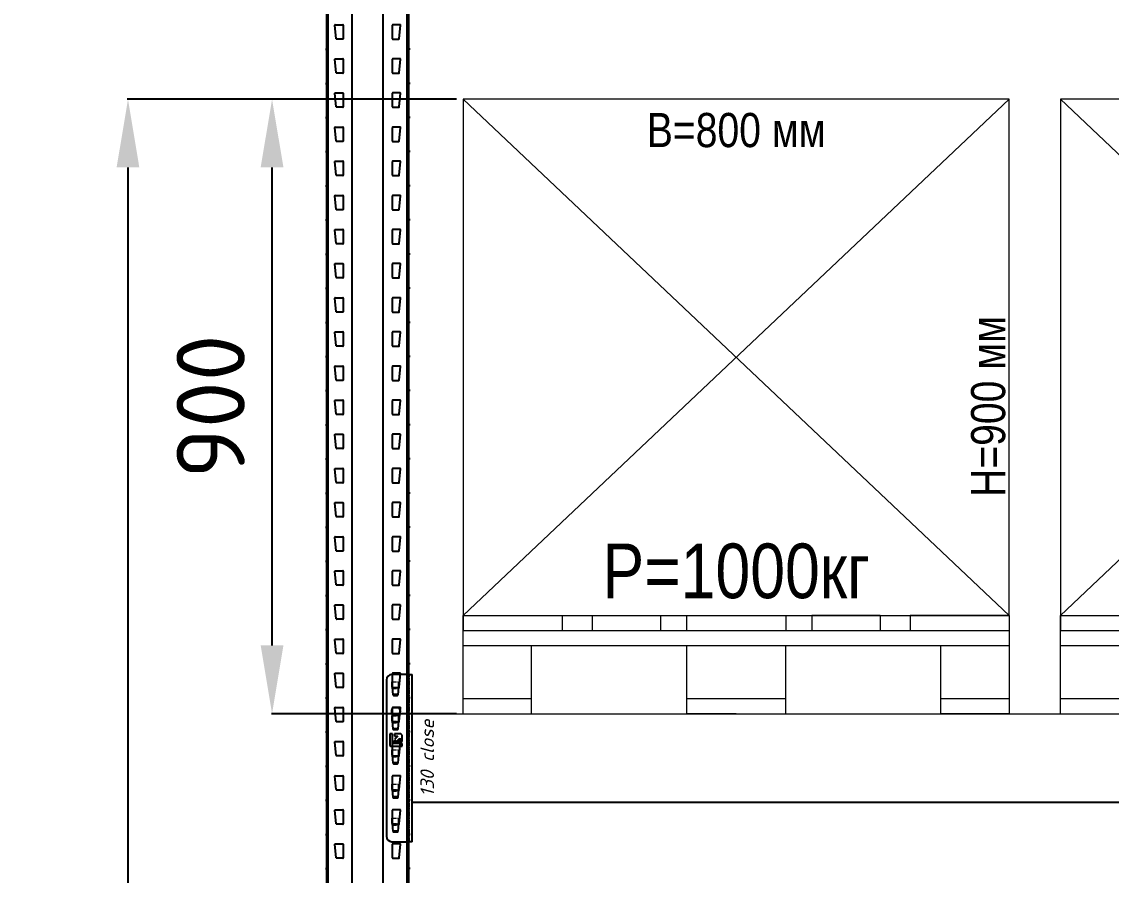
# Model space of a CAD drawing. Header units: millimetres. Extents: x 2140 to 223837, y 2113 to 170313.
# Drawn here: x 168937 to 170534, y 119485 to 120735 of the extents above; entities that cross this region are included whole.
import ezdxf

# ---------------------------------------------------------------- set-up
doc = ezdxf.new("R2010")
doc.units = ezdxf.units.MM
doc.linetypes.add('PHANTOM', pattern=[12.7, 6.35, -1.27, 1.27, -1.27, 1.27, -1.27])
doc.layers.add('0_ANNOT_Dimensions', color=7, linetype='Continuous')
doc.layers.add('2.Стойка', color=7, linetype='Continuous')
for name, color, linetype, lineweight in [('1.Балка', 5, 'Continuous', 0), ('20.Груз', 7, 'Continuous', 0), ('25.Размера', 7, 'Continuous', 0), ('37.Паллеты', 32, 'Continuous', 0), ('7.Поддон', 32, 'Continuous', 0)]:
    doc.layers.add(name, color=color, linetype=linetype, lineweight=lineweight)
doc.styles.add('Arial Narrow', font='ARIALN.TTF')
doc.styles.add('GOST', font='isocpeur.ttf')
doc.styles.get("Standard").update_dxf_attribs({"font": 'isocpeur.ttf'})
doc.styles.add('Курсив', font='isocpeui.ttf')
doc.dimstyles.new('100', dxfattribs={"dimtxt": 100, "dimasz": 100, "dimexe": 1, "dimexo": 10, "dimgap": 40, "dimtad": 1, "dimdec": 0, "dimzin": 0, "dimdsep": 46, "dimtxsty": 'Standard', "dimcen": 0.09, "dimadec": 0, "dimazin": 0, "dimtfac": 1, "dimtdec": 0, "dimtofl": 0, "dimtmove": 0, "dimatfit": 3, "dimfxl": 1, "dimtolj": 1, "dimtzin": 0, "dimarcsym": 0})
doc.dimstyles.new('80', dxfattribs={"dimtxt": 80, "dimasz": 80, "dimexe": 0.18, "dimexo": 0, "dimgap": 20, "dimtad": 1, "dimdec": 0, "dimzin": 0, "dimdsep": 46, "dimtxsty": 'Курсив', "dimcen": 0.09, "dimadec": 0, "dimazin": 0, "dimtfac": 1, "dimtdec": 0, "dimtofl": 0, "dimtmove": 0, "dimatfit": 3, "dimfxl": 0.18, "dimtolj": 1, "dimtzin": 0, "dimarcsym": 0})
doc.dimstyles.new('blok40', dxfattribs={"dimtxt": 40, "dimasz": 80, "dimexe": 0.18, "dimexo": 0, "dimgap": 5, "dimtad": 1, "dimtoh": 1, "dimdec": 0, "dimzin": 0, "dimdsep": 46, "dimtxsty": 'GOST', "dimblk": 'NONE', "dimcen": 0.09, "dimse1": 1, "dimse2": 1, "dimsd1": 1, "dimsd2": 1, "dimadec": 0, "dimazin": 0, "dimtfac": 1, "dimtdec": 0, "dimtofl": 0, "dimtmove": 0, "dimatfit": 2, "dimldrblk": 'NONE', "dimfxl": 0.18, "dimtolj": 1, "dimtzin": 0, "dimarcsym": 0})
doc.dimstyles.new('Рзм блок', dxfattribs={"dimtxt": 40, "dimasz": 80, "dimexe": 0.18, "dimexo": 0, "dimgap": 5, "dimtad": 1, "dimtoh": 1, "dimdec": 0, "dimzin": 0, "dimdsep": 46, "dimtxsty": 'Курсив', "dimblk": 'NONE', "dimcen": 0.09, "dimse1": 1, "dimse2": 1, "dimsd1": 1, "dimsd2": 1, "dimadec": 0, "dimazin": 0, "dimtfac": 1, "dimtdec": 0, "dimtofl": 0, "dimtmove": 0, "dimatfit": 2, "dimldrblk": 'NONE', "dimfxl": 0.18, "dimtolj": 1, "dimtzin": 0, "dimarcsym": 0})

# ---------------------------------------------------------------- blocks, each defined once
blk = doc.blocks.new('*U491')
at = {"layer": '2.Стойка', "color": 0, "linetype": 'ByBlock'}
for p, q in [((-120, 0), (-120, 12200)), ((-118, 0), (-118, 12200)), ((-82.7, 0), (-82.7, 12200)), ((-37.3, 0), (-37.3, 12200)), ((-2, 0), (-2, 12200)), ((0, 0), (0, 12200)), ((-106.1, 10980.5), (-108, 11000.5)), ((-107.5, 11001), (-96.5, 11001)), ((-96, 11000.5), (-96, 10980.5)), ((-24, 11000.5), (-24, 10980.5)), ((-12.5, 11001), (-23.5, 11001)), ((-13.9, 10980.5), (-12, 11000.5)), ((-120, 10970.5), (-118, 10970.5)), ((-96.5, 10980), (-105.6, 10980)), ((-23.5, 10980), (-14.4, 10980)), ((0, 10970.5), (-2, 10970.5)), ((-122, 10965), (-118, 10965)), ((-120, 10959.5), (-118, 10959.5)), ((2, 10965), (-2, 10965)), ((0, 10959.5), (-2, 10959.5)), ((-106.1, 10930.5), (-108, 10950.5)), ((-107.5, 10951), (-96.5, 10951)), ((-96, 10950.5), (-96, 10930.5)), ((-24, 10950.5), (-24, 10930.5)), ((-12.5, 10951), (-23.5, 10951)), ((-13.9, 10930.5), (-12, 10950.5)), ((-120, 10920.5), (-118, 10920.5)), ((-96.5, 10930), (-105.6, 10930)), ((-23.5, 10930), (-14.4, 10930)), ((0, 10920.5), (-2, 10920.5)), ((-122, 10915), (-118, 10915)), ((-120, 10909.5), (-118, 10909.5)), ((2, 10915), (-2, 10915)), ((0, 10909.5), (-2, 10909.5)), ((-106.1, 10880.5), (-108, 10900.5)), ((-107.5, 10901), (-96.5, 10901)), ((-96, 10900.5), (-96, 10880.5)), ((-24, 10900.5), (-24, 10880.5)), ((-12.5, 10901), (-23.5, 10901)), ((-13.9, 10880.5), (-12, 10900.5)), ((-96.5, 10880), (-105.6, 10880)), ((-23.5, 10880), (-14.4, 10880)), ((-122, 10865), (-118, 10865)), ((-120, 10870.5), (-118, 10870.5)), ((-120, 10859.5), (-118, 10859.5)), ((0, 10870.5), (-2, 10870.5)), ((2, 10865), (-2, 10865)), ((0, 10859.5), (-2, 10859.5)), ((-106.1, 10830.5), (-108, 10850.5)), ((-107.5, 10851), (-96.5, 10851)), ((-96, 10850.5), (-96, 10830.5)), ((-24, 10850.5), (-24, 10830.5)), ((-12.5, 10851), (-23.5, 10851)), ((-13.9, 10830.5), (-12, 10850.5)), ((-96.5, 10830), (-105.6, 10830)), ((-23.5, 10830), (-14.4, 10830)), ((-122, 10815), (-118, 10815)), ((-120, 10820.5), (-118, 10820.5)), ((-120, 10809.5), (-118, 10809.5)), ((0, 10820.5), (-2, 10820.5)), ((2, 10815), (-2, 10815)), ((0, 10809.5), (-2, 10809.5)), ((-106.1, 10780.5), (-108, 10800.5)), ((-107.5, 10801), (-96.5, 10801)), ((-96, 10800.5), (-96, 10780.5)), ((-24, 10800.5), (-24, 10780.5)), ((-12.5, 10801), (-23.5, 10801)), ((-13.9, 10780.5), (-12, 10800.5)), ((-96.5, 10780), (-105.6, 10780)), ((-23.5, 10780), (-14.4, 10780)), ((-122, 10765), (-118, 10765)), ((-120, 10770.5), (-118, 10770.5)), ((0, 10770.5), (-2, 10770.5)), ((2, 10765), (-2, 10765)), ((-120, 10759.5), (-118, 10759.5)), ((-106.1, 10730.5), (-108, 10750.5)), ((-107.5, 10751), (-96.5, 10751)), ((-96, 10750.5), (-96, 10730.5)), ((-24, 10750.5), (-24, 10730.5)), ((-12.5, 10751), (-23.5, 10751)), ((-13.9, 10730.5), (-12, 10750.5)), ((0, 10759.5), (-2, 10759.5)), ((-96.5, 10730), (-105.6, 10730)), ((-23.5, 10730), (-14.4, 10730)), ((-122, 10715), (-118, 10715)), ((-120, 10720.5), (-118, 10720.5)), ((0, 10720.5), (-2, 10720.5)), ((2, 10715), (-2, 10715)), ((-120, 10709.5), (-118, 10709.5)), ((-106.1, 10680.5), (-108, 10700.5)), ((-107.5, 10701), (-96.5, 10701)), ((-96, 10700.5), (-96, 10680.5)), ((-24, 10700.5), (-24, 10680.5)), ((-12.5, 10701), (-23.5, 10701)), ((-13.9, 10680.5), (-12, 10700.5)), ((0, 10709.5), (-2, 10709.5)), ((-122, 10665), (-118, 10665)), ((-120, 10670.5), (-118, 10670.5)), ((-96.5, 10680), (-105.6, 10680)), ((-23.5, 10680), (-14.4, 10680)), ((0, 10670.5), (-2, 10670.5)), ((2, 10665), (-2, 10665)), ((-120, 10659.5), (-118, 10659.5)), ((-106.1, 10630.5), (-108, 10650.5)), ((-107.5, 10651), (-96.5, 10651)), ((-96, 10650.5), (-96, 10630.5)), ((-24, 10650.5), (-24, 10630.5)), ((-12.5, 10651), (-23.5, 10651)), ((-13.9, 10630.5), (-12, 10650.5)), ((0, 10659.5), (-2, 10659.5)), ((-120, 10620.5), (-118, 10620.5)), ((-96.5, 10630), (-105.6, 10630)), ((-23.5, 10630), (-14.4, 10630)), ((0, 10620.5), (-2, 10620.5)), ((-122, 10615), (-118, 10615)), ((-120, 10609.5), (-118, 10609.5)), ((-107.5, 10601), (-96.5, 10601)), ((-12.5, 10601), (-23.5, 10601)), ((2, 10615), (-2, 10615)), ((0, 10609.5), (-2, 10609.5)), ((-106.1, 10580.5), (-108, 10600.5)), ((-96, 10600.5), (-96, 10580.5)), ((-24, 10600.5), (-24, 10580.5)), ((-13.9, 10580.5), (-12, 10600.5)), ((-120, 10570.5), (-118, 10570.5)), ((-96.5, 10580), (-105.6, 10580)), ((-23.5, 10580), (-14.4, 10580)), ((0, 10570.5), (-2, 10570.5)), ((-122, 10565), (-118, 10565)), ((-120, 10559.5), (-118, 10559.5)), ((2, 10565), (-2, 10565)), ((0, 10559.5), (-2, 10559.5)), ((-106.1, 10530.5), (-108, 10550.5)), ((-107.5, 10551), (-96.5, 10551)), ((-96, 10550.5), (-96, 10530.5)), ((-24, 10550.5), (-24, 10530.5)), ((-12.5, 10551), (-23.5, 10551)), ((-13.9, 10530.5), (-12, 10550.5)), ((-96.5, 10530), (-105.6, 10530)), ((-23.5, 10530), (-14.4, 10530)), ((-122, 10515), (-118, 10515)), ((-120, 10520.5), (-118, 10520.5)), ((-120, 10509.5), (-118, 10509.5)), ((0, 10520.5), (-2, 10520.5)), ((2, 10515), (-2, 10515)), ((0, 10509.5), (-2, 10509.5)), ((-106.1, 10480.5), (-108, 10500.5)), ((-107.5, 10501), (-96.5, 10501)), ((-96, 10500.5), (-96, 10480.5)), ((-24, 10500.5), (-24, 10480.5)), ((-12.5, 10501), (-23.5, 10501)), ((-13.9, 10480.5), (-12, 10500.5)), ((-96.5, 10480), (-105.6, 10480)), ((-23.5, 10480), (-14.4, 10480)), ((-122, 10465), (-118, 10465)), ((-120, 10470.5), (-118, 10470.5)), ((-120, 10459.5), (-118, 10459.5)), ((0, 10470.5), (-2, 10470.5)), ((2, 10465), (-2, 10465)), ((0, 10459.5), (-2, 10459.5)), ((-106.1, 10430.5), (-108, 10450.5)), ((-107.5, 10451), (-96.5, 10451)), ((-96, 10450.5), (-96, 10430.5)), ((-24, 10450.5), (-24, 10430.5)), ((-12.5, 10451), (-23.5, 10451)), ((-13.9, 10430.5), (-12, 10450.5)), ((-96.5, 10430), (-105.6, 10430)), ((-23.5, 10430), (-14.4, 10430)), ((-122, 10415), (-118, 10415)), ((-120, 10420.5), (-118, 10420.5)), ((-120, 10409.5), (-118, 10409.5)), ((0, 10420.5), (-2, 10420.5)), ((2, 10415), (-2, 10415)), ((0, 10409.5), (-2, 10409.5)), ((-106.1, 10380.5), (-108, 10400.5)), ((-107.5, 10401), (-96.5, 10401)), ((-96, 10400.5), (-96, 10380.5)), ((-24, 10400.5), (-24, 10380.5)), ((-12.5, 10401), (-23.5, 10401)), ((-13.9, 10380.5), (-12, 10400.5)), ((-96.5, 10380), (-105.6, 10380)), ((-23.5, 10380), (-14.4, 10380)), ((-122, 10365), (-118, 10365)), ((-120, 10370.5), (-118, 10370.5)), ((0, 10370.5), (-2, 10370.5)), ((2, 10365), (-2, 10365)), ((-120, 10359.5), (-118, 10359.5)), ((-106.1, 10330.5), (-108, 10350.5)), ((-107.5, 10351), (-96.5, 10351)), ((-96, 10350.5), (-96, 10330.5)), ((-24, 10350.5), (-24, 10330.5)), ((-12.5, 10351), (-23.5, 10351)), ((-13.9, 10330.5), (-12, 10350.5)), ((0, 10359.5), (-2, 10359.5)), ((-96.5, 10330), (-105.6, 10330)), ((-23.5, 10330), (-14.4, 10330)), ((-122, 10315), (-118, 10315)), ((-120, 10320.5), (-118, 10320.5)), ((0, 10320.5), (-2, 10320.5)), ((2, 10315), (-2, 10315)), ((-120, 10309.5), (-118, 10309.5)), ((-106.1, 10280.5), (-108, 10300.5)), ((-107.5, 10301), (-96.5, 10301)), ((-96, 10300.5), (-96, 10280.5)), ((-24, 10300.5), (-24, 10280.5)), ((-12.5, 10301), (-23.5, 10301)), ((-13.9, 10280.5), (-12, 10300.5)), ((0, 10309.5), (-2, 10309.5)), ((-120, 10270.5), (-118, 10270.5)), ((-96.5, 10280), (-105.6, 10280)), ((-23.5, 10280), (-14.4, 10280)), ((0, 10270.5), (-2, 10270.5)), ((-122, 10265), (-118, 10265)), ((-120, 10259.5), (-118, 10259.5)), ((-106.1, 10230.5), (-108, 10250.5)), ((-107.5, 10251), (-96.5, 10251)), ((-96, 10250.5), (-96, 10230.5)), ((-24, 10250.5), (-24, 10230.5)), ((-12.5, 10251), (-23.5, 10251)), ((-13.9, 10230.5), (-12, 10250.5)), ((2, 10265), (-2, 10265)), ((0, 10259.5), (-2, 10259.5)), ((-120, 10220.5), (-118, 10220.5)), ((-96.5, 10230), (-105.6, 10230)), ((-23.5, 10230), (-14.4, 10230)), ((0, 10220.5), (-2, 10220.5)), ((-122, 10215), (-118, 10215)), ((-120, 10209.5), (-118, 10209.5)), ((2, 10215), (-2, 10215)), ((0, 10209.5), (-2, 10209.5)), ((-106.1, 10180.5), (-108, 10200.5)), ((-107.5, 10201), (-96.5, 10201)), ((-96, 10200.5), (-96, 10180.5)), ((-24, 10200.5), (-24, 10180.5)), ((-12.5, 10201), (-23.5, 10201)), ((-13.9, 10180.5), (-12, 10200.5)), ((-120, 10170.5), (-118, 10170.5)), ((-96.5, 10180), (-105.6, 10180)), ((-23.5, 10180), (-14.4, 10180)), ((0, 10170.5), (-2, 10170.5)), ((-122, 10165), (-118, 10165)), ((-120, 10159.5), (-118, 10159.5)), ((2, 10165), (-2, 10165)), ((0, 10159.5), (-2, 10159.5)), ((-106.1, 10130.5), (-108, 10150.5)), ((-107.5, 10151), (-96.5, 10151)), ((-96, 10150.5), (-96, 10130.5)), ((-24, 10150.5), (-24, 10130.5)), ((-12.5, 10151), (-23.5, 10151)), ((-13.9, 10130.5), (-12, 10150.5)), ((-96.5, 10130), (-105.6, 10130)), ((-23.5, 10130), (-14.4, 10130)), ((-122, 10115), (-118, 10115)), ((-120, 10120.5), (-118, 10120.5)), ((-120, 10109.5), (-118, 10109.5)), ((0, 10120.5), (-2, 10120.5)), ((2, 10115), (-2, 10115)), ((0, 10109.5), (-2, 10109.5)), ((-106.1, 10080.5), (-108, 10100.5)), ((-107.5, 10101), (-96.5, 10101)), ((-96, 10100.5), (-96, 10080.5)), ((-24, 10100.5), (-24, 10080.5)), ((-12.5, 10101), (-23.5, 10101)), ((-13.9, 10080.5), (-12, 10100.5)), ((-96.5, 10080), (-105.6, 10080)), ((-23.5, 10080), (-14.4, 10080)), ((-122, 10065), (-118, 10065)), ((-120, 10070.5), (-118, 10070.5)), ((-120, 10059.5), (-118, 10059.5)), ((0, 10070.5), (-2, 10070.5)), ((2, 10065), (-2, 10065)), ((0, 10059.5), (-2, 10059.5)), ((-106.1, 10030.5), (-108, 10050.5)), ((-107.5, 10051), (-96.5, 10051)), ((-96, 10050.5), (-96, 10030.5)), ((-24, 10050.5), (-24, 10030.5)), ((-12.5, 10051), (-23.5, 10051)), ((-13.9, 10030.5), (-12, 10050.5)), ((-96.5, 10030), (-105.6, 10030)), ((-23.5, 10030), (-14.4, 10030)), ((-122, 10015), (-118, 10015)), ((-120, 10020.5), (-118, 10020.5)), ((0, 10020.5), (-2, 10020.5)), ((2, 10015), (-2, 10015)), ((-120, 10009.5), (-118, 10009.5)), ((-106.1, 9980.5), (-108, 10000.5)), ((-107.5, 10001), (-96.5, 10001)), ((-96, 10000.5), (-96, 9980.5)), ((-24, 10000.5), (-24, 9980.5)), ((-12.5, 10001), (-23.5, 10001)), ((-13.9, 9980.5), (-12, 10000.5)), ((0, 10009.5), (-2, 10009.5)), ((-96.5, 9980), (-105.6, 9980)), ((-23.5, 9980), (-14.4, 9980)), ((-122, 9965), (-118, 9965)), ((-120, 9970.5), (-118, 9970.5)), ((0, 9970.5), (-2, 9970.5)), ((2, 9965), (-2, 9965)), ((-120, 9959.5), (-118, 9959.5)), ((-106.1, 9930.5), (-108, 9950.5)), ((-107.5, 9951), (-96.5, 9951)), ((-96, 9950.5), (-96, 9930.5)), ((-24, 9950.5), (-24, 9930.5)), ((-12.5, 9951), (-23.5, 9951)), ((-13.9, 9930.5), (-12, 9950.5)), ((0, 9959.5), (-2, 9959.5)), ((-122, 9915), (-118, 9915)), ((-120, 9920.5), (-118, 9920.5)), ((-96.5, 9930), (-105.6, 9930)), ((-23.5, 9930), (-14.4, 9930)), ((0, 9920.5), (-2, 9920.5)), ((2, 9915), (-2, 9915)), ((-120, 9909.5), (-118, 9909.5)), ((-106.1, 9880.5), (-108, 9900.5)), ((-107.5, 9901), (-96.5, 9901)), ((-96, 9900.5), (-96, 9880.5)), ((-24, 9900.5), (-24, 9880.5)), ((-12.5, 9901), (-23.5, 9901)), ((-13.9, 9880.5), (-12, 9900.5)), ((0, 9909.5), (-2, 9909.5)), ((-120, 9870.5), (-118, 9870.5)), ((-96.5, 9880), (-105.6, 9880)), ((-23.5, 9880), (-14.4, 9880)), ((0, 9870.5), (-2, 9870.5)), ((-122, 9865), (-118, 9865)), ((-120, 9859.5), (-118, 9859.5)), ((-106.1, 9830.5), (-108, 9850.5)), ((-107.5, 9851), (-96.5, 9851)), ((-96, 9850.5), (-96, 9830.5)), ((-24, 9850.5), (-24, 9830.5)), ((-12.5, 9851), (-23.5, 9851)), ((-13.9, 9830.5), (-12, 9850.5)), ((2, 9865), (-2, 9865)), ((0, 9859.5), (-2, 9859.5)), ((-120, 9820.5), (-118, 9820.5)), ((-96.5, 9830), (-105.6, 9830)), ((-23.5, 9830), (-14.4, 9830)), ((0, 9820.5), (-2, 9820.5)), ((-122, 9815), (-118, 9815)), ((-120, 9809.5), (-118, 9809.5)), ((2, 9815), (-2, 9815)), ((0, 9809.5), (-2, 9809.5)), ((-106.1, 9780.5), (-108, 9800.5)), ((-107.5, 9801), (-96.5, 9801)), ((-96, 9800.5), (-96, 9780.5)), ((-24, 9800.5), (-24, 9780.5)), ((-12.5, 9801), (-23.5, 9801)), ((-13.9, 9780.5), (-12, 9800.5)), ((-120, 9770.5), (-118, 9770.5)), ((-96.5, 9780), (-105.6, 9780)), ((-23.5, 9780), (-14.4, 9780)), ((0, 9770.5), (-2, 9770.5)), ((-122, 9765), (-118, 9765)), ((-120, 9759.5), (-118, 9759.5)), ((2, 9765), (-2, 9765)), ((0, 9759.5), (-2, 9759.5))]:
    blk.add_line(p, q, dxfattribs=at)
for centre, start, end in [((-107.5, 11000.5), 90, 185.4403), ((-96.5, 11000.5), 0, 90), ((-23.5, 11000.5), 90, 180), ((-12.5, 11000.5), 354.5597, 90), ((-105.6, 10980.5), 185.4403, 270), ((-96.5, 10980.5), 270, 0), ((-23.5, 10980.5), 180, 270), ((-14.4, 10980.5), 270, 354.5597), ((-107.5, 10950.5), 90, 185.4403), ((-96.5, 10950.5), 0, 90), ((-23.5, 10950.5), 90, 180), ((-12.5, 10950.5), 354.5597, 90), ((-105.6, 10930.5), 185.4403, 270), ((-96.5, 10930.5), 270, 0), ((-23.5, 10930.5), 180, 270), ((-14.4, 10930.5), 270, 354.5597), ((-107.5, 10900.5), 90, 185.4403), ((-96.5, 10900.5), 0, 90), ((-23.5, 10900.5), 90, 180), ((-12.5, 10900.5), 354.5597, 90), ((-105.6, 10880.5), 185.4403, 270), ((-96.5, 10880.5), 270, 0), ((-23.5, 10880.5), 180, 270), ((-14.4, 10880.5), 270, 354.5597), ((-107.5, 10850.5), 90, 185.4403), ((-96.5, 10850.5), 0, 90), ((-23.5, 10850.5), 90, 180), ((-12.5, 10850.5), 354.5597, 90), ((-105.6, 10830.5), 185.4403, 270), ((-96.5, 10830.5), 270, 0), ((-23.5, 10830.5), 180, 270), ((-14.4, 10830.5), 270, 354.5597), ((-107.5, 10800.5), 90, 185.4403), ((-96.5, 10800.5), 0, 90), ((-23.5, 10800.5), 90, 180), ((-12.5, 10800.5), 354.5597, 90), ((-105.6, 10780.5), 185.4403, 270), ((-96.5, 10780.5), 270, 0), ((-23.5, 10780.5), 180, 270), ((-14.4, 10780.5), 270, 354.5597), ((-107.5, 10750.5), 90, 185.4403), ((-96.5, 10750.5), 0, 90), ((-23.5, 10750.5), 90, 180), ((-12.5, 10750.5), 354.5597, 90), ((-105.6, 10730.5), 185.4403, 270), ((-96.5, 10730.5), 270, 0), ((-23.5, 10730.5), 180, 270), ((-14.4, 10730.5), 270, 354.5597), ((-107.5, 10700.5), 90, 185.4403), ((-96.5, 10700.5), 0, 90), ((-23.5, 10700.5), 90, 180), ((-12.5, 10700.5), 354.5597, 90), ((-105.6, 10680.5), 185.4403, 270), ((-96.5, 10680.5), 270, 0), ((-23.5, 10680.5), 180, 270), ((-14.4, 10680.5), 270, 354.5597), ((-107.5, 10650.5), 90, 185.4403), ((-96.5, 10650.5), 0, 90), ((-23.5, 10650.5), 90, 180), ((-12.5, 10650.5), 354.5597, 90), ((-105.6, 10630.5), 185.4403, 270), ((-96.5, 10630.5), 270, 0), ((-23.5, 10630.5), 180, 270), ((-14.4, 10630.5), 270, 354.5597), ((-107.5, 10600.5), 90, 185.4403), ((-96.5, 10600.5), 0, 90), ((-23.5, 10600.5), 90, 180), ((-12.5, 10600.5), 354.5597, 90), ((-105.6, 10580.5), 185.4403, 270), ((-96.5, 10580.5), 270, 0), ((-23.5, 10580.5), 180, 270), ((-14.4, 10580.5), 270, 354.5597), ((-107.5, 10550.5), 90, 185.4403), ((-96.5, 10550.5), 0, 90), ((-23.5, 10550.5), 90, 180), ((-12.5, 10550.5), 354.5597, 90), ((-105.6, 10530.5), 185.4403, 270), ((-96.5, 10530.5), 270, 0), ((-23.5, 10530.5), 180, 270), ((-14.4, 10530.5), 270, 354.5597), ((-107.5, 10500.5), 90, 185.4403), ((-96.5, 10500.5), 0, 90), ((-23.5, 10500.5), 90, 180), ((-12.5, 10500.5), 354.5597, 90), ((-105.6, 10480.5), 185.4403, 270), ((-96.5, 10480.5), 270, 0), ((-23.5, 10480.5), 180, 270), ((-14.4, 10480.5), 270, 354.5597), ((-107.5, 10450.5), 90, 185.4403), ((-96.5, 10450.5), 0, 90), ((-23.5, 10450.5), 90, 180), ((-12.5, 10450.5), 354.5597, 90), ((-105.6, 10430.5), 185.4403, 270), ((-96.5, 10430.5), 270, 0), ((-23.5, 10430.5), 180, 270), ((-14.4, 10430.5), 270, 354.5597), ((-107.5, 10400.5), 90, 185.4403), ((-96.5, 10400.5), 0, 90), ((-23.5, 10400.5), 90, 180), ((-12.5, 10400.5), 354.5597, 90), ((-105.6, 10380.5), 185.4403, 270), ((-96.5, 10380.5), 270, 0), ((-23.5, 10380.5), 180, 270), ((-14.4, 10380.5), 270, 354.5597), ((-107.5, 10350.5), 90, 185.4403), ((-96.5, 10350.5), 0, 90), ((-23.5, 10350.5), 90, 180), ((-12.5, 10350.5), 354.5597, 90), ((-105.6, 10330.5), 185.4403, 270), ((-96.5, 10330.5), 270, 0), ((-23.5, 10330.5), 180, 270), ((-14.4, 10330.5), 270, 354.5597), ((-107.5, 10300.5), 90, 185.4403), ((-96.5, 10300.5), 0, 90), ((-23.5, 10300.5), 90, 180), ((-12.5, 10300.5), 354.5597, 90), ((-105.6, 10280.5), 185.4403, 270), ((-96.5, 10280.5), 270, 0), ((-23.5, 10280.5), 180, 270), ((-14.4, 10280.5), 270, 354.5597), ((-107.5, 10250.5), 90, 185.4403), ((-96.5, 10250.5), 0, 90), ((-23.5, 10250.5), 90, 180), ((-12.5, 10250.5), 354.5597, 90), ((-105.6, 10230.5), 185.4403, 270), ((-96.5, 10230.5), 270, 0), ((-23.5, 10230.5), 180, 270), ((-14.4, 10230.5), 270, 354.5597), ((-107.5, 10200.5), 90, 185.4403), ((-96.5, 10200.5), 0, 90), ((-23.5, 10200.5), 90, 180), ((-12.5, 10200.5), 354.5597, 90), ((-105.6, 10180.5), 185.4403, 270), ((-96.5, 10180.5), 270, 0), ((-23.5, 10180.5), 180, 270), ((-14.4, 10180.5), 270, 354.5597), ((-107.5, 10150.5), 90, 185.4403), ((-96.5, 10150.5), 0, 90), ((-23.5, 10150.5), 90, 180), ((-12.5, 10150.5), 354.5597, 90), ((-105.6, 10130.5), 185.4403, 270), ((-96.5, 10130.5), 270, 0), ((-23.5, 10130.5), 180, 270), ((-14.4, 10130.5), 270, 354.5597), ((-107.5, 10100.5), 90, 185.4403), ((-96.5, 10100.5), 0, 90), ((-23.5, 10100.5), 90, 180), ((-12.5, 10100.5), 354.5597, 90), ((-105.6, 10080.5), 185.4403, 270), ((-96.5, 10080.5), 270, 0), ((-23.5, 10080.5), 180, 270), ((-14.4, 10080.5), 270, 354.5597), ((-107.5, 10050.5), 90, 185.4403), ((-96.5, 10050.5), 0, 90), ((-23.5, 10050.5), 90, 180), ((-12.5, 10050.5), 354.5597, 90), ((-105.6, 10030.5), 185.4403, 270), ((-96.5, 10030.5), 270, 0), ((-23.5, 10030.5), 180, 270), ((-14.4, 10030.5), 270, 354.5597), ((-107.5, 10000.5), 90, 185.4403), ((-96.5, 10000.5), 0, 90), ((-23.5, 10000.5), 90, 180), ((-12.5, 10000.5), 354.5597, 90), ((-105.6, 9980.5), 185.4403, 270), ((-96.5, 9980.5), 270, 0), ((-23.5, 9980.5), 180, 270), ((-14.4, 9980.5), 270, 354.5597), ((-107.5, 9950.5), 90, 185.4403), ((-96.5, 9950.5), 0, 90), ((-23.5, 9950.5), 90, 180), ((-12.5, 9950.5), 354.5597, 90), ((-105.6, 9930.5), 185.4403, 270), ((-96.5, 9930.5), 270, 0), ((-23.5, 9930.5), 180, 270), ((-14.4, 9930.5), 270, 354.5597), ((-107.5, 9900.5), 90, 185.4403), ((-96.5, 9900.5), 0, 90), ((-23.5, 9900.5), 90, 180), ((-12.5, 9900.5), 354.5597, 90), ((-105.6, 9880.5), 185.4403, 270), ((-96.5, 9880.5), 270, 0), ((-23.5, 9880.5), 180, 270), ((-14.4, 9880.5), 270, 354.5597), ((-107.5, 9850.5), 90, 185.4403), ((-96.5, 9850.5), 0, 90), ((-23.5, 9850.5), 90, 180), ((-12.5, 9850.5), 354.5597, 90), ((-105.6, 9830.5), 185.4403, 270), ((-96.5, 9830.5), 270, 0), ((-23.5, 9830.5), 180, 270), ((-14.4, 9830.5), 270, 354.5597), ((-107.5, 9800.5), 90, 185.4403), ((-96.5, 9800.5), 0, 90), ((-23.5, 9800.5), 90, 180), ((-12.5, 9800.5), 354.5597, 90), ((-105.6, 9780.5), 185.4403, 270), ((-96.5, 9780.5), 270, 0), ((-23.5, 9780.5), 180, 270), ((-14.4, 9780.5), 270, 354.5597)]:
    blk.add_arc(centre, 0.5, start, end, dxfattribs=at)
blk = doc.blocks.new('*D436')
at = {"layer": 'Defpoints', "color": 0, "transparency": 16777216}
for p in [(5, -23.2), (42.2, -23.2), (5, -153.2)]:
    blk.add_point(p, dxfattribs=at)
at = {"layer": '0_ANNOT_Dimensions', "color": 0, "transparency": 16777216, "insert": (27.2, -88.2), "char_height": 20, "attachment_point": 5, "rotation": 90, "style": 'Курсив'}
blk.add_mtext('\\A1;130 close', dxfattribs=at)
blk = doc.blocks.new('_None')
blk = doc.blocks.new('поддон')
at = {"layer": '7.Поддон', "color": 0, "linetype": 'ByBlock'}
for p, q in [((0, 0), (0, 144)), ((0, 144), (0, 122)), ((0, 144), (145, 144)), ((145, 144), (145, 122)), ((189, 144), (289, 144)), ((189, 144), (189, 122)), ((289, 144), (289, 122)), ((327.5, 122), (327.5, 144)), ((327.5, 144), (472.5, 144)), ((472.5, 144), (472.5, 122)), ((611, 144), (511, 144)), ((511, 144), (511, 122)), ((611, 144), (611, 122)), ((800, 144), (655, 144)), ((655, 144), (655, 122)), ((800, 144), (800, 0)), ((0, 122), (800, 122)), ((0, 100), (800, 100)), ((100, 0), (100, 100)), ((327.5, 0), (327.5, 100)), ((472.5, 0), (472.5, 100)), ((700, 0), (700, 100)), ((0, 22), (100, 22)), ((327.5, 22), (472.5, 22)), ((700, 22), (800, 22)), ((0, 0), (100, 0)), ((400, 0), (327.5, 0)), ((400, 0), (472.5, 0)), ((800, 0), (700, 0))]:
    blk.add_line(p, q, dxfattribs=at)
blk = doc.blocks.new('*D1252')
at = {"layer": 'Defpoints', "color": 0, "linetype": 'ByBlock', "transparency": 16777216}
for p in [(475, 1000, 0), (475, 0, 0), (475, 0)]:
    blk.add_point(p, dxfattribs=at)
at = {"layer": '25.Размера', "color": 0, "linetype": 'ByBlock', "transparency": 16777216, "insert": (475, 208.6), "char_height": 80, "attachment_point": 5, "style": 'Arial Narrow'}
blk.add_mtext('\\A1;Р=1000кг', dxfattribs=at)
blk = doc.blocks.new('*D1253')
at = {"layer": 'Defpoints', "color": 0, "linetype": 'ByBlock', "transparency": 16777216}
for p in [(75, 900), (875, 900), (875, 900)]:
    blk.add_point(p, dxfattribs=at)
at = {"layer": '25.Размера', "color": 0, "linetype": 'ByBlock', "transparency": 16777216, "insert": (475, 854.5), "char_height": 50, "attachment_point": 5, "style": 'Arial Narrow'}
blk.add_mtext('\\A1;В=800 мм', dxfattribs=at)
blk = doc.blocks.new('*D1243')
at = {"layer": 'Defpoints', "color": 0, "linetype": 'ByBlock', "transparency": 16777216}
for p in [(875, 900), (875, 900), (875, 0)]:
    blk.add_point(p, dxfattribs=at)
at = {"layer": '25.Размера', "color": 0, "linetype": 'ByBlock', "transparency": 16777216, "insert": (844.5, 450), "char_height": 50, "attachment_point": 5, "rotation": 90, "style": 'Arial Narrow'}
blk.add_mtext('\\A1;Н=900 мм', dxfattribs=at)
blk = doc.blocks.new('*D1247')
at = {"layer": 'Defpoints', "color": 0, "linetype": 'ByBlock', "transparency": 16777216}
for p in [(950, 900), (1750, 900), (1750, 900)]:
    blk.add_point(p, dxfattribs=at)
at = {"layer": '25.Размера', "color": 0, "linetype": 'ByBlock', "transparency": 16777216, "insert": (1350, 854.5), "char_height": 50, "attachment_point": 5, "style": 'Arial Narrow'}
blk.add_mtext('\\A1;В=800 мм', dxfattribs=at)
blk = doc.blocks.new('*D1112')
at = {"layer": '0_ANNOT_Dimensions', "color": 0, "lineweight": -2, "transparency": 16777216}
for p, q in [((169574.1, 120621.3), (169302.9, 120621.3)), ((169303.9, 119821.3), (169303.9, 120521.3)), ((169574.1, 119721.3), (169302.9, 119721.3))]:
    blk.add_line(p, q, dxfattribs=at)
at = {"layer": '0_ANNOT_Dimensions', "color": 0, "transparency": 16777216}
for points in [[(169287.2, 120521.3), (169320.6, 120521.3), (169303.9, 120621.3)], [(169287.2, 119821.3), (169320.6, 119821.3), (169303.9, 119721.3)]]:
    blk.add_solid(points, dxfattribs=at)
at = {"layer": 'Defpoints', "color": 0, "transparency": 16777216}
for p in [(169303.9, 120621.3), (169584.1, 120621.3), (169584.1, 119721.3)]:
    blk.add_point(p, dxfattribs=at)
at = {"layer": '0_ANNOT_Dimensions', "color": 0, "transparency": 16777216, "insert": (169213.9, 120171.3), "char_height": 100, "attachment_point": 5, "rotation": 90}
blk.add_mtext('\\A1;900', dxfattribs=at)
blk = doc.blocks.new('*D1566')
at = {"layer": '0_ANNOT_Dimensions', "color": 0, "lineweight": -2, "transparency": 16777216}
for p, q in [((169574.2, 120621.3), (169091.8, 120621.3)), ((169092.8, 117821.3), (169092.8, 120521.3)), ((169574.2, 117721.3), (169091.8, 117721.3))]:
    blk.add_line(p, q, dxfattribs=at)
at = {"layer": '0_ANNOT_Dimensions', "color": 0, "transparency": 16777216}
for points in [[(169076.1, 120521.3), (169109.4, 120521.3), (169092.8, 120621.3)], [(169076.1, 117821.3), (169109.4, 117821.3), (169092.8, 117721.3)]]:
    blk.add_solid(points, dxfattribs=at)
at = {"layer": 'Defpoints', "color": 0, "transparency": 16777216}
for p in [(169092.8, 120621.3), (169584.2, 120621.3), (169584.2, 117721.3)]:
    blk.add_point(p, dxfattribs=at)
at = {"layer": '0_ANNOT_Dimensions', "color": 0, "transparency": 16777216, "insert": (169002.8, 119171.3), "char_height": 100, "attachment_point": 5, "rotation": 90}
blk.add_mtext('\\A1;2900', dxfattribs=at)
blk = doc.blocks.new('*U432')
at = {"layer": '1.Балка', "color": 0, "linetype": 'Continuous', "lineweight": 25}
for p, q in [((-2.5, 34.3), (-24.5, 34.3)), ((-2.5, 34.3), (5, 34.3)), ((5, -210.7), (5, 34.3)), ((-32.5, 26.3), (-32.5, -202.7)), ((-24.2, 15.8), (-24.2, 23.6)), ((-14.6, 15.8), (-14.6, 23.6)), ((-24.2, 15.8), (-23.2, 4.4)), ((-22.4, 5.3), (-16.4, 5.3)), ((-22.2, 3.5), (-16.6, 3.5)), ((-15.6, 4.4), (-14.6, 15.8)), ((-14.9, -14.7), (-22.5, -14.7)), ((-24.2, -34.2), (-24.2, -26.4)), ((-22.5, -24.7), (-14.9, -24.7)), ((-14.6, -34.2), (-14.6, -26.4)), ((-24.2, -34.2), (-23.2, -45.6)), ((-22.4, -44.7), (-16.4, -44.7)), ((-22.2, -46.5), (-16.6, -46.5)), ((-15.6, -45.6), (-14.6, -34.2)), ((-27.5, -52.7), (-27.5, -69.2)), ((-23.7, -52.7), (-27.5, -52.7)), ((-23.7, -66.9), (-23.7, -52.7)), ((-15.8, -56.2), (-20.9, -61.2)), ((-20.9, -61.2), (-18, -64)), ((-11.7, -52.7), (-20.7, -52.7)), ((-20.7, -52.7), (-20.7, -56.2)), ((-20.7, -56.2), (-15.8, -56.2)), ((-18, -64), (-13, -59)), ((-13, -59), (-13, -63.9)), ((-9.5, -54.9), (-11.7, -52.7)), ((-9.5, -63.9), (-9.5, -54.9)), ((-26, -70.7), (-9.5, -70.7)), ((-24.2, -84.2), (-24.2, -76.4)), ((-9.5, -66.9), (-23.7, -66.9)), ((-14.6, -84.2), (-14.6, -76.4)), ((-13, -63.9), (-9.5, -63.9)), ((-9.5, -70.7), (-9.5, -66.9)), ((-24.2, -84.2), (-23.2, -95.6)), ((-22.4, -94.7), (-16.4, -94.7)), ((-15.6, -95.6), (-14.6, -84.2)), ((-22.2, -96.5), (-16.6, -96.5)), ((-24.2, -134.2), (-24.2, -126.4)), ((-14.6, -134.2), (-14.6, -126.4)), ((-24.2, -134.2), (-23.2, -145.6)), ((-15.6, -145.6), (-14.6, -134.2)), ((-22.4, -144.7), (-16.4, -144.7)), ((-22.2, -146.5), (-16.6, -146.5)), ((2705, -153.2), (5, -153.2)), ((-24.2, -184.2), (-24.2, -176.4)), ((-24.2, -184.2), (-23.2, -195.6)), ((-15.6, -195.6), (-14.6, -184.2)), ((-14.6, -184.2), (-14.6, -176.4)), ((-22.4, -194.7), (-16.4, -194.7)), ((-22.2, -196.5), (-16.6, -196.5)), ((-24.5, -210.7), (-2.5, -210.7)), ((5, -210.7), (-2.5, -210.7))]:
    blk.add_line(p, q, dxfattribs=at)
at = {"layer": '1.Балка', "color": 0, "linetype": 'PHANTOM', "lineweight": 18}
for p, q in [((1, -210.7), (1, 34.3)), ((-24.2, 23.6), (-14.6, 23.6)), ((-24.2, 15.7), (-14.6, 15.7)), ((-24.1, 14.7), (-14.7, 14.7)), ((-24, 13.5), (-14.8, 13.5)), ((-24.2, -26.4), (-14.6, -26.4)), ((-24.2, -34.3), (-14.6, -34.3)), ((-24.1, -35.3), (-14.7, -35.3)), ((-24, -36.5), (-14.8, -36.5)), ((-24.2, -76.4), (-14.6, -76.4)), ((-24.2, -84.3), (-14.6, -84.3)), ((-24.1, -85.3), (-14.7, -85.3)), ((-24, -86.5), (-14.8, -86.5)), ((-24.2, -126.4), (-14.6, -126.4)), ((-24.2, -134.3), (-14.6, -134.3)), ((-24.1, -135.3), (-14.7, -135.3)), ((-24, -136.5), (-14.8, -136.5)), ((-24.2, -176.4), (-14.6, -176.4)), ((-24.2, -184.3), (-14.6, -184.3)), ((-24.1, -185.3), (-14.7, -185.3)), ((-24, -186.5), (-14.8, -186.5))]:
    blk.add_line(p, q, dxfattribs=at)
at = {"layer": '1.Балка', "color": 0}
blk.add_line((5, -23.2), (2705, -23.2), dxfattribs=at)
at = {"layer": '1.Балка', "color": 0, "linetype": 'Continuous', "lineweight": 25}
for centre, radius, start, end in [((-24.5, 26.3), 8, 90.0003, 179.9996), ((-22.4, 6.3), 0.99, 185.9117, 270.8038), ((-22.2, 4.5), 1.03, 183.6643, 268.5085), ((-22.2, 4.5), 1, 184.9955, 270.0045), ((-16.6, 4.5), 1.03, 271.4915, 356.3357), ((-16.6, 4.5), 1, 270.0014, 354.9985), ((-16.4, 6.3), 0.99, 269.1962, 354.0883), ((-19.2, -19.7), 6, 123.5568, 236.4432), ((-18.2, -19.7), 6, 303.5568, 56.4432), ((-22.4, -43.7), 0.99, 185.9116, 270.8034), ((-22.2, -45.5), 1.03, 183.6646, 268.5085), ((-22.2, -45.5), 1, 184.9955, 270.0045), ((-16.6, -45.5), 1.03, 271.4915, 356.3354), ((-16.6, -45.5), 1, 270.0014, 354.9985), ((-16.4, -43.7), 0.99, 269.1966, 354.0884), ((-26, -69.2), 1.5, 180.0004, 270), ((-22.4, -93.7), 0.99, 185.9118, 270.8034), ((-22.2, -95.5), 1.03, 183.6645, 268.5084), ((-22.2, -95.5), 1, 184.9956, 270.0045), ((-16.6, -95.5), 1.03, 271.4916, 356.3355), ((-16.6, -95.5), 1, 270.0014, 354.9985), ((-16.4, -93.7), 0.99, 269.1966, 354.0882), ((-22.4, -143.7), 0.99, 185.9119, 270.8034), ((-22.2, -145.5), 1.03, 183.6645, 268.5083), ((-22.2, -145.5), 1, 184.9955, 270.0045), ((-16.6, -145.5), 1.03, 271.4917, 356.3355), ((-16.6, -145.5), 1, 270.0014, 354.9985), ((-16.4, -143.7), 0.99, 269.1966, 354.0881), ((-24.5, -202.7), 8, 180.0004, 269.9997), ((-22.4, -193.7), 0.99, 185.9116, 270.8034), ((-22.2, -195.5), 1.03, 183.6643, 268.5085), ((-22.2, -195.5), 1, 184.9955, 270.0045), ((-16.6, -195.5), 1.03, 271.4915, 356.3357), ((-16.6, -195.5), 1, 270.0014, 354.9985), ((-16.4, -193.7), 0.99, 269.1966, 354.0884)]:
    blk.add_arc(centre, radius, start, end, dxfattribs=at)
at = {"layer": '0_ANNOT_Dimensions', "color": 0}
dim = blk.add_linear_dim(base=(42.2, -23.2), p1=(5, -153.2), p2=(5, -23.2), angle=90, text='<> close', dimstyle='Рзм блок', override={"dimtxt": 20}, dxfattribs=at)
dim.commit()
dim.dimension.update_dxf_attribs({"geometry": '*D436', "text_midpoint": (42.2, -88.2), "dimtype": 128})
blk = doc.blocks.new('*U1238')
at = {"layer": '20.Груз', "color": 0, "linetype": 'ByBlock'}
for p, q in [((75, 900), (875, 144)), ((75, 144), (875, 900)), ((950, 144), (1750, 900)), ((950, 900), (1750, 144))]:
    blk.add_line(p, q, dxfattribs=at)
for points in [[(75, 144), (875, 144), (875, 900), (75, 900)], [(950, 144), (1750, 144), (1750, 900), (950, 900)]]:
    blk.add_lwpolyline(points, close=True, dxfattribs=at)
at = {"layer": '7.Поддон', "color": 0, "linetype": 'ByBlock'}
for p in [(75, 0), (950, 0)]:
    blk.add_blockref('поддон', p, dxfattribs=at)
at = {"layer": '25.Размера', "color": 0, "linetype": 'ByBlock'}
dim = blk.add_linear_dim(base=(475, 0, 0), p1=(475, 1000), p2=(475, 0), angle=90, text='Р=<>кг', dimstyle='80', override={"dimtih": 1, "dimtxsty": 'Arial Narrow', "dimse1": 1, "dimse2": 1, "dimsd1": 1, "dimsd2": 1, "dimtmove": 2}, dxfattribs=at)
dim.commit()
dim.dimension.update_dxf_attribs({"geometry": '*D1252', "text_midpoint": (475, 208.6, 0), "dimtype": 160})
for base, p1, p2, picture, middle in [((875, 900), (75, 900), (875, 900), '*D1253', (475, 854.5)), ((1750, 900), (950, 900), (1750, 900), '*D1247', (1350, 854.5))]:
    dim = blk.add_linear_dim(base=base, p1=p1, p2=p2, text='В=<> мм', dimstyle='blok40', override={"dimtxt": 50, "dimgap": 20, "dimtad": 4, "dimtxsty": 'Arial Narrow'}, dxfattribs=at)
    dim.commit()
    dim.dimension.update_dxf_attribs({"geometry": picture, "text_midpoint": middle})
dim = blk.add_linear_dim(base=(875, 900), p1=(875, 0), p2=(875, 900), angle=90, text='Н=<> мм', dimstyle='blok40', override={"dimtxt": 50, "dimtxsty": 'Arial Narrow'}, dxfattribs=at)
dim.commit()
dim.dimension.update_dxf_attribs({"geometry": '*D1243', "text_midpoint": (844.5, 450)})

msp = doc.modelspace()

# ---------------------------------------------------------------- block references
at = {"layer": '1.Балка', "color": 1}
msp.add_blockref('*U432', (169504.1, 119744.5), dxfattribs=at)
at = {"layer": '2.Стойка', "color": 0}
msp.add_blockref('*U491', (169504.1, 109729.5), dxfattribs=at)
at = {"layer": '37.Паллеты', "color": 18, "lineweight": 0, "true_color": 0x000000}
msp.add_blockref('*U1238', (169509.1, 119721.3), dxfattribs=at)

# ---------------------------------------------------------------- dimensions: what is measured, and where the dimension line sits
at = {"layer": '0_ANNOT_Dimensions'}
for base, p1, p2, picture, middle in [((169092.8, 120621.3), (169584.2, 117721.3), (169584.2, 120621.3), '*D1566', (169002.8, 119171.3)), ((169303.9, 120621.3), (169584.1, 119721.3), (169584.1, 120621.3), '*D1112', (169213.9, 120171.3))]:
    dim = msp.add_linear_dim(base=base, p1=p1, p2=p2, angle=90, dimstyle='100', dxfattribs=at)
    dim.commit()
    dim.dimension.update_dxf_attribs({"geometry": picture, "text_midpoint": middle})

doc.saveas('drawing.dxf')
